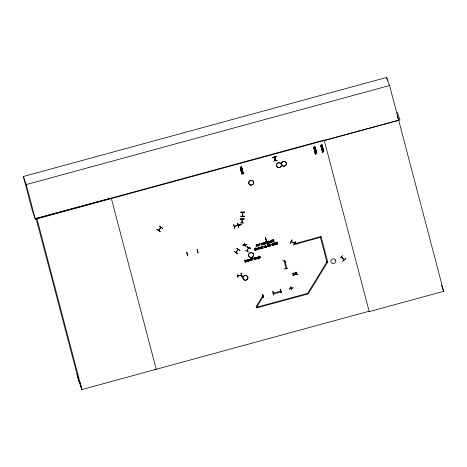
<?xml version="1.0" encoding="UTF-8"?>
<svg xmlns="http://www.w3.org/2000/svg" width="467" height="467" viewBox="0 0 467 467"><rect width="100%" height="100%" fill="white"/><g stroke="black" fill="none" stroke-linecap="round" stroke-linejoin="round"><path stroke-width="0.7" d="M277.083 244.299L277.071 242.145L277.083 244.299L275.927 242.811L275.956 244.603L275.653 244.685L274.602 242.817L275.734 244.329L275.693 242.519L276.826 244.013L276.791 242.221L277.094 242.21M254.13 258.549L254.445 258.21M256.225 246.278L256.628 245.922M272.127 244.556C272.15 243.862 273.224 244.259 272.156 244.352M274.824 158.792L275.256 158.675L274.87 158.751M187.337 253.785L187.436 254.112L187.203 253.82M273.23 292.926L273.329 293.247L273.078 293.043M280.889 290.994L280.83 290.859M240.196 219.169L244.194 218.959L240.178 219.081M240.663 216.414L244.65 216.402M241.988 222.998L242.034 219.134M242.256 219.134L242.139 222.946M242.694 212.257L242.519 216.005M261.491 248.292L261.211 247.72L260.353 247.755L261.234 247.784M250.084 259.506L251.106 259.734M250.108 259.576L250.639 259.249M263.598 243.47L263.715 243.068M264.485 243.675L264.433 244.019M266.225 246.664L265.84 247.171L265.349 246.64M284.572 260.744L284.292 261.047M295.021 243.494L295.284 243.208M248.87 252.017L245.21 250.516M244.183 219.122L240.172 219.105M256.838 257.755L256.862 257.428M257.119 257.796L257.574 257.323M261.415 246.833L261.526 246.465M258.625 257.008L258.66 256.657M269.967 242.175L269.757 242.636M248.683 260.586L248.648 260.907M248.403 260.557L248.251 260.965M253.873 258.181L254.13 259.64L254.141 258.671M266.365 247.136L266.494 246.669M271.771 241.988L271.73 241.445M341.441 257.066L341.838 257.282L341.587 256.891M343.759 259.454L344.121 259.553M263.33 243.459L263.382 243.109A0.625 0.595 -19.8 0 1 263.686 242.828L263.978 242.747M265.069 246.226L265.075 246.605M265.069 246.442L265.122 246.097A0.625 0.595 -19.8 0 1 265.419 245.811L265.717 245.73M270.346 241.544L270.399 241.2A0.625 0.595 -19.8 0 1 270.697 240.914L270.994 240.832A0.636 0.601 -19.8 0 1 271.415 240.995M263.084 295.693L263.178 296.02L263.114 295.728M280.93 291.151L280.696 290.894M261.041 243.669L261.047 244.183M261.03 243.821L261.298 245.146L261.31 244.165M286.026 262.121L282.611 260.172M245.584 261.648L245.233 262.022M274.141 244.673L273.522 245.257L274.094 244.947M256.476 258.584C253.774 258.385 257.101 257.749 256.383 258.753M259.074 245.163L258.508 245.619M245.724 260.72L245.77 260.411M256.506 248.695L256.955 248.105L257.667 248.333M255.338 258.099L255.391 257.79M257.971 245.152L258.146 244.364L259.097 244.486M257.942 244.848L258.414 244.323M270.235 242.215L270.235 242.426A0.613 0.584 -19.8 0 1 269.99 242.758L269.202 242.828L269.57 242.91M158.938 230.068L158.704 230.5L158.564 230.219M236.214 252.273C235.175 253.347 238.088 248.771 238.117 249.81M238.368 249.512L235.975 252.589L235.812 252.338M247.119 261.263L247.125 260.89M257.901 249.238L257.872 248.689M259.331 245.391L259.308 244.842M256.733 258.636L256.704 258.093M256.757 248.701L257.591 248.654L256.774 248.876M258.187 244.854L258.665 244.504M234.276 251.415L237.359 253.838M267.533 246.127L268.198 245.42M239.647 225.135L239.746 225.503L239.799 225.065M269.523 245.852L269.944 244.089L270.329 243.984L270.866 245.992M285.927 268.706L286.02 269.08L286.049 268.63M261.573 247.481L261.578 247.884M261.555 247.708L261.689 247.411M272.553 241.252L272.804 240.774L272.594 241.089M269.681 246.243L270.148 244.317L269.704 246.307L269.377 246.325L269.704 246.307M242.694 216.087L242.875 212.374M238.129 225.368L234.37 226.244M241.1 275.121L241.13 274.94M241.398 274.87L241.497 275.191L241.451 274.894M254.713 249.792L255.373 248.987M245.49 244.685L245.449 244.568M265.799 239.057L265.519 239.221M261.117 243.657L261.905 243.447M249.845 259.489L249.985 259.156M256.85 257.621L256.92 257.317M266.213 246.769L265.571 247.031M263.61 243.365L263.791 243.021M258.642 256.856L258.817 256.453M294.426 275.04L294.695 274.888L293.69 274.333L293.107 275.396L293.486 274.234L292.57 273.388L293.585 274.001L294.187 273.02L293.854 273.037M296.364 272.354C295.185 275.618 297.467 269.71 296.323 273.475L297.228 274.275L296.201 273.644L295.593 274.643L295.932 274.625M269.92 242.367L269.891 241.813M294.163 272.95L293.79 274.094L294.718 274.958M296.323 273.475L296.673 272.267M293.107 275.396L293.463 274.17L292.57 273.388M295.617 274.713L296.002 273.551L295.086 272.699L296.101 273.318M259.921 257.451L259.366 258.006L258.706 257.469M248.666 260.72L247.814 261.292M262.372 246.389L261.753 246.611L261.905 247.131L262.547 247.025L262.11 246.459M284.31 261.1L284.456 260.679M284.613 260.907L284.444 261.164M250.942 260.242L250.738 259.775L250.16 259.827C250.417 260.802 251.322 260.078 250.289 260.3M253.861 258.344L253.995 258.035M266.47 246.815L265.846 247.393A0.63 0.595 -19.8 0 1 265.443 247.3L265.309 247.142M271.747 241.924L271.123 242.496A0.63 0.595 -19.8 0 1 270.72 242.402L270.492 242.134M271.876 244.188L271.852 244.574M271.864 244.352L272.734 244.095L271.952 244.177M260.195 257.515L259.343 258.169M261.292 243.897L261.666 243.739M262.162 243.663L262.752 243.581L262.349 243.5M263.353 243.313L263.406 243.179A0.625 0.595 -19.8 0 1 263.709 242.893L264.001 242.811A0.636 0.601 -19.8 0 1 264.404 242.91M270.37 241.398L270.422 241.264A0.625 0.595 -19.8 0 1 270.72 240.984L271.018 240.902M261.859 247.481L262.18 248.082M245.315 261.789L245.268 261.38M273.866 244.801L273.545 244.971M245.747 260.592L246.197 260.195M256.552 248.386L256.541 248.999M255.361 257.971L256.255 257.58M246.839 261.135L246.021 261.526M257.621 249.109L256.669 249.407L257.445 249.349M261.427 246.722L261.619 246.395M272.448 240.102L272.43 240.493M257.165 257.539L257.154 258.023M268.058 243.225L268.572 242.431L267.743 243.389L268.081 243.295M247.096 261.193L246.85 261.608M259.308 245.321L259.185 245.636M246.961 246.81L250.604 248.251L246.95 246.821M248.572 247.621L246.955 251.042M247.142 251.118L248.759 247.755M251.188 260.347L251.217 259.909M261.444 248.321L260.563 248.561L261.409 248.403M268.21 242.274L267.719 243.319C269.512 242.355 266.126 241.287 268.233 242.344M234.755 226.46L234.743 226.221M234.405 226.571L238.17 225.252M237.703 276.05L241.515 274.987M241.515 275.156L237.697 276.184M265.49 239.273C266.476 239.232 264.999 239.232 265.571 239.425M265.863 239.32L265.746 239.034M248.374 260.866L248.368 260.335M270.65 241.363L270.994 241.054L271.397 241.346M290.194 243.307L292.161 239.857L290.147 243.231M291.56 241.684L291.513 241.567M295.839 241.818L293.836 245.193M246.891 246.95L250.516 248.45M259.88 257.586L259.337 257.936L258.782 257.621M156.924 229.525L160.199 231.515M157.017 229.396L160.234 231.568M234.265 251.433L237.481 253.686M256.856 307.835L307.753 294.07L307.566 293.352L256.704 307.222L256.039 306.86L262.851 295.599M256.891 307.94L256.704 307.222L263.516 295.961M327.519 262.238L308.255 293.813L307.59 293.451L326.894 261.981L327.647 261.777L320.969 236.43M260.119 247.51L261.088 247.131L260.247 247.347M293.661 242.25L297.164 243.996L293.632 242.221M258.222 244.714L258.578 244.504M255.624 257.965L256.22 257.802M264.684 243.967L264.083 244.34A0.63 0.595 -19.8 0 1 263.709 244.317L263.569 244.159M271.695 242.058L271.094 242.426A0.63 0.595 -19.8 0 1 270.697 242.332M267.568 245.969L268.303 245.344M255.63 249.209L255.297 249.571M255.572 249.396L255.642 248.946M261.929 243.511L262.46 243.278M257.545 249.349L257.638 248.899M256.418 258.607L255.519 258.806L255.998 259.156M244.79 244.743L244.877 244.393M291.18 288.174L291.093 287.835M256.827 246.325L256.879 245.794M245.508 261.952L245.56 261.427M247.031 261.327L246.086 261.713M259.249 245.455L258.175 245.823L258.455 245.911M257.749 249.483L257.907 248.864M158.727 230.47C158.757 229.542 162.172 227.248 160.706 227.441M162.644 228.439L159.463 226.151L162.679 228.386M236.711 248.351L239.904 250.516M268 246.401L268.928 245.975L268.543 246.407M270.084 241.614C268.788 241.065 268.764 241.667 269.92 241.883M267.457 245.105L268.408 245.105M255.858 249.693L255.385 250.026L254.97 249.757M262.267 247.259L262.6 247.241L261.864 247.819M256.943 257.387L257.726 257.095M264.369 244.083L264.45 243.43M265.414 246.179L265.916 246.045M270.691 241.287L271.193 241.147M248.561 260.948L247.995 261.17M269.873 242.449L269.284 242.659M258.753 256.617L259.36 256.377M255.017 249.757L255.414 249.431M236.833 248.187L240.02 250.382M249.933 259.302L250.633 259.016M264.602 244.083L264.234 244.311M253.949 258.169L254.667 257.86M260.026 257.842L259.535 258.134M255.753 249.711L255.361 249.962M261.106 248.438L260.983 247.901M244.714 244.381L244.714 244.609M251.112 260.353L250.318 260.44L250.872 260.498M290.988 287.958L290.994 288.18M342.848 255.554L339.958 258.257M342.778 261.257L345.778 258.636M256.652 248.356L257.422 248.181M255.484 257.761L255.969 257.545M258.905 245.566L259.092 245.117M256.558 258.823L255.636 258.905M254.702 249.121L255.268 248.923M258.093 258.479L257.44 258.636M272.547 240.079L273.609 239.705L272.74 239.956M267.994 245.835L267.906 246.389M261.999 243.406L262.343 243.266M255.729 250.114L255.834 249.629M257.796 257.387L258.041 258.28L257.51 258.403M268.513 245.525L268.181 245.811M254.731 249.938L255.379 249.069L254.603 249.22L254.708 248.753L255.636 248.923M257.025 257.299L257.515 257.171M264.345 244.019L263.762 243.978M271.362 242.104L270.778 242.069M240.499 167.233L241.848 174.004L240.155 167.344L240.604 167.227L242.25 173.899L240.61 167.221M241.398 167.023L242.875 173.742L243.307 173.631L241.538 166.952L243.202 173.636M242.869 173.742L241.538 166.952L243.325 173.625L242.887 173.742M241.48 167.005L240.236 167.262L241.824 174.01M315.418 153.906L316.714 153.567L315.032 146.877L314.7 147.035L316.381 153.696L316.824 153.585L315.155 146.912L313.742 147.216L314.116 147.181L315.78 153.847L315.336 153.964L313.748 147.245L315.33 153.964M315.529 153.917L314.081 147.193M321.138 145.266L320.724 145.377L321.156 145.26L322.796 151.938L322.393 152.044L320.794 145.319L322.201 144.992L321.745 145.109L323.427 151.775L322.09 144.986L323.864 151.664M316.626 153.631L316.392 153.696M322.463 151.985L323.87 151.658M323.415 151.775L321.751 145.114M322.545 152.003L320.782 145.295L322.078 144.957L323.759 151.652M262.25 243.459L262.162 243.803M248.292 260.855L247.919 260.948M267.603 245.07L268.233 244.918M254.258 258.257L254.165 258.741M272.909 240.137L272.792 240.598M250.983 260.533L251.158 259.775M266.243 247.166L265.816 247.323A0.63 0.595 -19.8 0 1 265.419 247.23M248.666 261.339L248.094 261.538M256.885 248.444L257.51 248.502M267.41 244.889L268.151 244.655A0.677 0.642 -19.8 0 1 268.507 244.778M261.158 243.535L261.888 243.646M268.157 245.741L267.848 246.267M273.142 293.078L273.312 293.982L281.058 291.869L280.83 291.052M256.739 246.313L256.26 246.43L256.581 246.459M259.045 245.665L258.572 245.835M257.609 249.518L256.996 249.693M266.003 242.081L265.67 241.988M261.643 246.465L262.612 246.162L263.119 248.105L262.162 248.251M255.706 250.049L255.303 250.265A0.607 0.578 -19.8 0 1 254.97 250.219L254.743 249.962M248.607 261.643L248.065 261.765M238.17 225.538L238.082 225.234M268.77 246.483L268.402 246.629M265.052 242.799L264.964 242.863M257.936 248.228L258.461 248.263L257.994 248.135M258.87 247.907L259.249 247.913M263.896 246.541L264.275 246.541M248.864 259.489C249.582 259.582 247.808 259.506 248.788 259.804M245.251 261.759L244.895 261.835L245.117 262.115M269.231 241.632L269.646 241.585M233.663 224.697L234.632 228.375M234.784 228.334L233.827 224.592M237.148 274.222L238.129 277.894M335.755 260.481L335.744 260.481A2.504 2.37 -19.8 0 0 331.599 259.518A2.504 2.37 -19.8 0 0 332.644 263.487A2.504 2.37 -19.8 0 0 335.744 260.516L335.767 260.504M264.725 242.928L264.964 242.636M257.842 248.187L258.117 247.959M264.293 246.348C263.277 246.138 264.713 246.494 264.369 246.127L265.034 247.58M244.48 243.091L245.426 246.774M256.652 244.486C256.868 244.212 257.019 244.235 257.393 244.27M256.593 244.259L257.346 244.259M265.466 242.081L265.373 241.795L266.073 241.795M257.907 258.543L257.574 258.642M241.643 166.958L241.217 167.075L241.632 166.964M314.886 146.988L316.544 153.655L314.951 146.965M315.353 153.964L315.768 153.853M254.731 248.823L255.221 248.689M247.673 260.049L248.018 259.973M274.164 157.134L275.127 160.817M264.269 244.066L263.908 244.089M263.814 243.085L264.176 243.062M258.835 256.249L259.418 256.144M254.112 258.047L254.597 258.029M269.687 242.817L269.961 242.694A0.613 0.584 -19.8 0 0 270.212 242.361M246.267 260.393C245.198 261.216 248.018 260.282 245.992 260.901M255.572 250.114L255.28 250.195A0.607 0.578 -19.8 0 1 254.947 250.154L254.795 250.043M261.742 246.413L262.069 246.307M273.131 240.067L272.722 240.452M259.343 247.498L259.343 247.498C259.547 247.796 258.152 247.668 259.138 247.907M397.195 116.16L398.66 120.229L35.381 219.286L32.48 211.212L23.35 176.503L386.623 77.452L389.531 85.525L443.65 291.338L369.228 311.629L324.156 140.042L36.87 218.375L81.883 389.548L369.169 311.215L369.28 311.617M23.35 176.503L26.257 184.576L389.531 85.525M272.635 157.502L276.528 156.492L272.64 157.507M237.767 223.565L238.713 227.195M259.232 243.453L259.792 245.554L259.494 243.383M268.198 241.013L268.531 242.268L267.422 241.836M271.66 240.067L272.22 242.163L271.917 239.997M256.243 244.434L256.377 244.924L255.934 245.187L256.406 245.058L256.617 245.817M273.107 240.003L273.545 240.569L272.88 240.604M262.431 243.208L262.892 243.073L263.295 244.597M265.069 242.601L265.431 242.379L265.84 243.902M266.283 242.093L266.447 243.739L266.091 242.42L265.676 242.531L265.98 242.011M256.926 245.981L256.663 244.988L257.294 244.819L257.907 246.068L257.521 244.609M273.265 240.803L273.598 240.785L272.862 241.363M258.916 244.591L258.163 244.784M259.068 244.994L257.947 245.087M258.198 245.893L258.239 245.654M273.574 240.715L273.79 241.503L273.259 241.556M262.425 244.836L262.18 243.926M269.015 243.038L268.455 240.943M273.58 239.635L274.117 241.649L273.16 241.795M256.237 249.979L255.677 247.884L256.494 249.909M272.734 244.095L272.775 243.219L273.335 245.321M269.401 246.389L268.864 244.381L269.547 245.916M273.481 243.196L273.615 243.681L273.113 243.739L273.615 243.681M274.187 243.26L274.094 242.939L274.479 243.184M258.327 247.773L258.228 247.924M274.024 243.494L274.1 243.762M274.246 243.435L274.654 244.959L274.503 243.365M273.644 243.815C272.454 244.253 274.339 243.371 273.849 244.574M261.117 247.312L261.065 247.061M257.615 248.777L256.552 249.069L257.661 248.969M273.522 245.257L273.569 245.035M262.577 247.171L262.793 247.959L262.156 248.012M272.103 245.578L271.852 244.632M275.933 244.533L275.653 244.685M277.054 244.229L276.779 244.381M258.992 249.226L258.584 247.703M260.008 248.952L259.599 247.428M321.156 237.148L295.383 244.288L295.197 243.57L321.004 236.535M244.924 260.066L244.638 260.884L245.111 260.755L244.638 260.884M250.977 258.665L251.666 258.473L250.89 258.368L252.536 257.918L252.624 258.216L251.911 258.333L252.624 258.216M244.585 260.679L245.058 260.551M245.467 260.364L245.543 260.639M247.586 261.432L247.405 259.839M249.098 259.378L249.18 259.658M250.878 259.191L250.4 259.214M255.612 258.28L256.424 258.058L255.566 258.035M246.833 260.802C244.585 261.765 246.845 260.323 246.88 261.106M245.887 261.432L246.541 261.748M249.763 260.831L249.36 259.302M250.388 260.662L250.318 260.44M252.384 260.113L251.911 258.333M255.332 259.313L254.924 257.784M258.508 259.022L257.959 256.961M284.181 261.24L284.975 261.135L286.907 268.496L286.119 268.601M241.281 273.166L242.034 276.908L241.042 273.16M292.599 273.452L293.585 274.001M296.387 272.419L296.697 272.337M293.083 275.332L293.416 275.314M297.228 274.275L296.936 274.351M273.154 293.27L280.871 291.157M36.829 218.235L111.239 198.096L156.357 369.671M324.267 140.439L399.98 119.949L397.102 111.946M237.715 225.398C247.02 222.234 237.254 226.898 237.814 225.304M237.756 225.549L241.632 224.516M246.798 244.188L242.922 245.222L246.827 244.264M245.572 244.842L245.181 244.947M266.365 241.071L265.402 237.318L266.4 241.054M287.911 268.093L284.029 269.12M289.236 288.91L293.078 287.765M289.271 289.055L293.148 288.022M313.917 147.922L315.202 147.554M321.074 146.451L322.37 146.113M314.034 148.378L315.318 148.01M240.412 167.968L241.708 167.63M315.499 148.71L314.203 149.049M240.528 168.418L241.824 168.079M322.691 147.391L321.401 147.73M322.86 148.068L321.57 148.407M314.524 150.327L315.809 149.96M242.145 169.358L240.849 169.696M242.315 170.035L241.019 170.373M315.342 153.176L316.433 152.89M322.294 151.308L323.59 150.969M315.248 153.229L316.544 152.89M241.836 173.222L242.928 172.936M241.743 173.275L243.038 172.936M242.752 173.701L242.355 173.806M243.208 173.613L241.999 173.963M198.072 253.067L197.097 249.32L198.049 253.003M187.6 255.922L186.73 252.145L187.687 255.828M290.614 286.434L291.542 290.071M291.017 288.203L290.959 287.87M263.19 295.973L262.95 295.728M281.198 292.961L280.218 289.213L281.175 292.897M273.82 294.975L272.839 291.227L273.796 294.911M263.452 297.8L262.477 294.052L263.429 297.736M273.318 241.783L274.117 241.649M262.32 248.24L263.119 248.105M262.261 248.012L262.793 247.959M273.236 240.651L272.816 240.575M268.227 246.664L269.056 246.36L268.974 246.039M248.409 261.794L247.936 261.742M257.323 249.722L256.891 249.752M248.327 261.578L247.849 261.38M245.263 262.086L244.965 262.127M250.108 259.634L251.188 259.839M265.741 245.8L265.443 245.875A0.625 0.595 -19.8 0 0 265.145 246.162M246.173 260.131L246.769 260.265M257.597 258.403L258.041 258.28M261.071 247.93L260.983 248.485L260.533 248.426L260.399 247.954L261.006 247.965M260.399 247.954L260.901 247.954M274.794 156.912L275.775 160.642L274.806 156.965M274.999 156.906L275.979 160.578M264.164 246.541L263.837 246.354M260.96 248.421L260.51 248.356M258.7 245.66L258.344 245.613M246.488 261.532L246.156 261.549M264.719 242.571L265.093 242.671M258.893 247.621L259.424 247.784M260.639 247.341L261.141 247.382M260.878 247.376L260.376 247.825M237.779 223.57L238.765 227.248M241.065 273.154L242.034 276.908M242.227 276.843L241.258 273.166M261.567 243.727L261.333 244.229M321.051 145.266L322.656 151.973M238.007 275.944L237.96 275.804M250.61 258.952L250.913 259.255M154.793 369.35L156.252 369.274M268.251 246.728L267.947 246.646M290.918 288.425L290.842 288.121M273.172 293.264L273.096 292.961M240.038 222.94L244.043 223.022M255.957 257.685L256.424 258.058M259.366 258.239L258.665 257.936M246.343 260.306L246.81 260.679M246.331 260.101L246.979 260.475M259.203 256.307L259.594 256.476M248.076 259.74L247.919 259.67A0.712 0.671 -19.8 0 0 247.44 259.897L247.166 259.903M273.183 241.865L272.88 241.743M262.185 248.321L261.771 248.14M274.952 159.06L275.32 158.932L274.894 159.049M250.767 259.845L250.16 259.827M265.98 241.76L265.373 241.795M259.179 258.239L258.806 258.047M248.981 259.722L249.506 260.901M259.594 256.185L258.671 256.348A0.811 0.771 -19.8 0 0 258.374 256.792M256.091 257.48L256.383 257.644M294.531 243.447L291.192 241.69M262.045 248.304L261.602 247.948M254.533 258.152L255.075 259.383M255.303 248.637L255.671 249.01M258.642 244.434L259.022 244.807M247.831 261L247.492 260.096L248.246 260.101M291.069 288.32L291.163 287.993M273.084 241.602L272.833 241.293M261.818 247.031L262.547 247.025M269.879 241.416L268.864 241.527M326.853 261.882L327.56 262.343M262.886 295.704L263.551 296.06M257.34 258.665L256.984 258.315M293.638 245.035L295.617 241.649M258.957 244.329L259.273 244.743M259.734 256.196L260.02 256.529M257.364 248.333L257.591 248.654M246.728 260.528L246.15 260.358L245.969 260.837M250.832 259.81L250.977 260.148M296.3 273.411L297.205 274.205M261.841 247.101L261.695 246.716M344.191 259.716L341.5 256.856M344.056 259.815L341.4 256.949M269.961 241.433L270.165 241.754M342.632 261.065L345.603 258.414M246.862 260.288L247.055 260.615M259.874 256.313L260.125 256.716M270.609 242.315L270.416 241.988M197.582 251.164L197.488 251.018M257.107 258.502L256.914 258.169M272.699 241.667L272.553 241.363M261.701 248.123L261.555 247.819M268.572 244.784L268.718 245.169M248.502 259.961L248.666 260.335M259.173 244.533L259.36 245.239M268.321 244.924L268.42 245.222M271.601 241.13L271.794 241.842M263.505 244.113L263.347 243.727M257.13 257.953L257.241 258.251M270.627 241.743L270.743 242.046M265.466 246.944L265.314 246.389M263.61 243.657L263.727 243.961M257.177 244.41L256.634 244.854L256.5 244.364M271.374 241.276L271.49 241.585M266.097 246.173L266.213 246.483M264.357 243.19L264.474 243.494M268.7 245.058L268.484 244.708A0.677 0.642 -19.8 0 0 268.128 244.585L267.264 244.912L267.369 245.292M441.449 285.22L443.65 291.338M320.409 237.353L326.894 261.981M273.633 161.273L277.503 160.216M294.589 243.161L291.18 241.439M295.377 272.623L295.086 272.699M275.927 242.811L275.956 244.603M268.531 242.268L267.766 241.818M241.982 168.727L240.698 169.095M261.864 243.751L262.168 244.906M244.778 212.287L240.791 212.287M256.71 249.471L256.768 249.74M244.655 216.227L240.645 216.145M255.957 247.878L256.471 249.845M245.181 244.638L245.274 244.965L245.105 244.702M242.945 245.298L246.874 244.463L242.951 245.309M237.691 275.88L237.785 276.201L237.615 275.939M160.957 227.178L158.547 230.307M256.652 257.924L256.762 258.49M258.467 257.656L258.315 256.92M260.096 256.652L260.247 257.387M256.938 258.239L256.815 257.691M79.875 382.123L81.883 389.548L78.917 381.311L36.122 218.591M76.991 374.114L78.999 381.545M386.623 77.452L387.54 80.919M276.528 156.492L272.652 157.548M284.222 261.345L286.154 268.7M273.738 243.12L273.872 243.611M273.901 243.745L274.141 244.62M272.763 244.235L273.072 245.391M272.144 244.679L272.384 245.578M270.148 244.317L270.609 246.062M269.132 242.548L269.226 242.893M268.572 242.431L268.753 243.109M265.285 242.875L265.577 243.978M264.626 246.056L265.011 247.516M264.48 246.553L264.777 247.65M262.728 243.511L263.038 244.667M260.428 248.018L260.533 248.426M260.084 247.79L260.37 248.853M259.454 247.919L259.751 249.022M258.438 248.199L258.736 249.302M256.576 249.133L256.482 248.771M258.064 258.414L258.251 259.092M255.408 258.537L255.321 258.175M251.637 258.409L252.116 260.189M249.845 259.664L250.131 260.732M248.748 261.281L248.841 261.608M237.732 223.524L238.713 227.271M245.181 259.996L245.315 260.481M245.344 260.615L245.607 261.608M245.087 260.685L245.298 261.45M26.257 184.576L35.381 219.286M323.298 151.74L322.901 151.839M320.952 145.313L322.574 151.997M316.252 153.661L315.861 153.76M313.999 147.175L315.616 153.894M241.287 167.017L243.038 173.701M258.671 257.358L258.601 256.938M271.876 244.702L271.823 244.387M253.879 258.695L253.826 258.379M270.387 241.883L270.323 241.48M255.373 258.403L255.315 258.029M258.391 257.44L258.35 256.727A0.811 0.771 -19.8 0 1 258.648 256.284M247.09 260.714L247.148 261.117M270.591 241.492L270.65 241.813M263.575 243.4L263.639 243.727M271.467 241.515L271.525 241.83M266.19 246.413L266.248 246.728M265.635 245.753A0.625 0.595 -19.8 0 1 266.032 245.846M270.913 240.855A0.625 0.595 -19.8 0 1 271.309 240.949M263.902 242.77A0.625 0.595 -19.8 0 1 264.299 242.863M240.814 212.164L244.807 212.164L240.814 212.17M241.287 169.766L241.853 169.906L241.287 169.766M314.793 149.72L315.359 149.866L314.793 149.72M321.839 147.8L322.405 147.946L321.839 147.8M281.438 164.512L281.426 164.518A2.504 2.37 -19.8 0 1 278.314 167.495A2.504 2.37 -19.8 0 1 277.27 163.52A2.504 2.37 -19.8 0 1 281.414 164.518M286.329 163.176L286.318 163.181A2.504 2.37 -19.8 0 1 283.206 166.159A2.504 2.37 -19.8 0 1 282.161 162.183A2.504 2.37 -19.8 0 1 286.306 163.187L286.324 163.152M253.645 182.101L253.634 182.101A2.504 2.37 -19.8 0 1 250.516 185.078A2.504 2.37 -19.8 0 1 249.471 181.103A2.504 2.37 -19.8 0 1 253.616 182.107M253.488 254.392L253.476 254.398A2.51 2.376 -19.8 0 1 250.353 257.346A2.51 2.376 -19.8 0 1 249.302 253.365A2.51 2.376 -19.8 0 1 253.458 254.369L253.476 254.369A2.504 2.37 -19.8 0 1 250.365 257.375A2.504 2.37 -19.8 0 1 249.32 253.4A2.504 2.37 -19.8 0 1 253.464 254.404M247.866 277.182L247.854 277.188A2.504 2.37 -19.8 0 1 244.743 280.171A2.504 2.37 -19.8 0 1 243.698 276.195A2.487 2.358 -19.8 0 1 247.808 277.147A2.487 2.358 -19.8 0 1 244.726 280.101A2.487 2.358 -19.8 0 1 243.686 276.155A2.504 2.37 -19.8 0 1 247.843 277.194M274.345 157.035L275.343 160.759L274.357 157.029M322.248 145.634L320.952 145.973L322.259 145.663M322.534 146.766L321.238 147.105L322.534 146.766M315.639 149.282L314.344 149.621L315.651 149.312M250.505 185.02A2.493 2.364 -19.8 0 0 253.593 182.06A2.493 2.364 -19.8 0 0 249.466 181.062A2.493 2.364 -19.8 0 0 250.505 185.02M278.297 167.431A2.493 2.364 -19.8 0 0 281.385 164.472A2.493 2.364 -19.8 0 0 277.258 163.473A2.493 2.364 -19.8 0 0 278.297 167.431M283.195 166.1A2.493 2.364 -19.8 0 0 286.277 163.135A2.493 2.364 -19.8 0 0 282.15 162.142A2.493 2.364 -19.8 0 0 283.195 166.1"/></g></svg>
